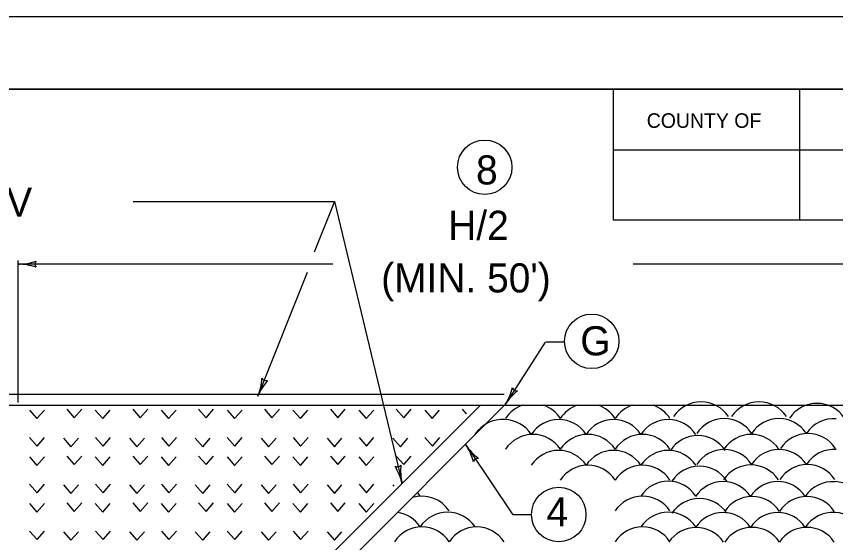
# Model space of a CAD drawing. Extents: x 1000 to 1036.3, y 1000 to 1022.
# Drawn here: x 1027.55 to 1033.18, y 1018.38 to 1022 of the extents above; entities that cross this region are included whole.
import ezdxf

# ---------------------------------------------------------------- set-up
doc = ezdxf.new("R2010")
doc.units = 0
for name, color, linetype in [('1', 7, 'Continuous'), ('10', 7, 'Continuous'), ('11', 7, 'Continuous'), ('5', 7, 'Continuous'), ('Level 51', 7, 'Continuous'), ('Level 53', 7, 'Continuous')]:
    doc.layers.add(name, color=color, linetype=linetype)

msp = doc.modelspace()

# ---------------------------------------------------------------- linework, layer by layer
at = {"layer": '1'}
for p, q in [((1028.3478, 1020.7279), (1029.7327, 1020.7279)), ((1029.7326, 1020.7279), (1029.5932, 1020.3792)), ((1029.7326, 1020.7279), (1030.1938, 1018.802)), ((1027.5558, 1020.322), (1027.5558, 1019.3474)), ((1029.7206, 1020.2971), (1027.5558, 1020.2971)), ((1033.7931, 1020.2971), (1031.7845, 1020.2971)), ((1029.5448, 1020.24), (1029.217, 1019.4204)), ((1031.1792, 1019.7607), (1030.9394, 1019.3863)), ((1031.3082, 1019.7622), (1031.1832, 1019.7622)), ((1026.4266, 1019.4047), (1030.8971, 1019.4047)), ((1026.2274, 1019.3275), (1035.2729, 1019.3275)), ((1030.7307, 1019.3241), (1027.463, 1016.0564)), ((1030.8999, 1019.3275), (1027.5459, 1015.9735)), ((1030.9605, 1018.5736), (1030.6672, 1019.0127)), ((1030.9605, 1018.5769), (1031.0855, 1018.5769))]:
    msp.add_line(p, q, dxfattribs=at)
for centre in [(1030.7639, 1020.9633), (1031.4992, 1019.767), (1031.2727, 1018.5769)]:
    msp.add_circle(centre, 0.1872, dxfattribs=at)
for centre, radius, start, end in [((1027.5558, 1020.6881), 0.3909, 270, 288.6688), ((1027.7045, 1020.2971), 0.0313, 138.7746, 220.8913), ((1027.5558, 1020.6881), 0.3909, 269.9878, 270), ((1027.5558, 1019.9062), 0.3909, 71.3472, 89.9939), ((1028.8434, 1019.5366), 0.3909, 338.0097, 356.6784), ((1029.5684, 1019.2438), 0.3909, 139.3568, 158.0035), ((1029.2616, 1019.528), 0.0313, 206.7843, 288.9009), ((1030.5757, 1019.5436), 0.3909, 327.3583, 346.0271), ((1031.2341, 1019.1219), 0.3909, 128.7055, 147.3522), ((1030.9851, 1019.4579), 0.0313, 196.1329, 278.2496), ((1028.8434, 1019.5366), 0.3909, 337.9974, 338.0097), ((1030.5757, 1019.5436), 0.3909, 327.3461, 327.3583), ((1030.9598, 1019.272), 0.3909, 213.733, 213.7452), ((1030.9598, 1019.272), 0.3909, 213.7452, 232.414), ((1030.3097, 1018.8377), 0.3909, 15.0924, 33.7391), ((1030.7173, 1018.9312), 0.0313, 82.5198, 164.6365), ((1030.163, 1018.9356), 0.0313, 241.3938, 323.5105), ((1029.8139, 1018.7051), 0.3909, 12.6192, 31.288), ((1030.5769, 1018.876), 0.3909, 173.9663, 192.6131), ((1029.8139, 1018.7051), 0.3909, 12.607, 12.6192)]:
    msp.add_arc(centre, radius, start, end, dxfattribs=at)
at = {"layer": '10'}
for p, q in [((1000, 1022), (1036, 1022)), ((1007, 1021.5), (1035.5, 1021.5))]:
    msp.add_line(p, q, dxfattribs=at)
at = {"layer": '11'}
for p, q in [((1027.6355, 1019.2951), (1027.6869, 1019.2361)), ((1027.6869, 1019.2361), (1027.7383, 1019.2951)), ((1027.8927, 1019.3001), (1027.9441, 1019.2411)), ((1027.9441, 1019.2411), (1027.9955, 1019.3001)), ((1028.0881, 1019.2951), (1028.1396, 1019.2361)), ((1028.1396, 1019.2361), (1028.191, 1019.2951)), ((1028.3454, 1019.3001), (1028.3968, 1019.2411)), ((1028.3968, 1019.2411), (1028.4481, 1019.3001)), ((1028.5408, 1019.2951), (1028.5922, 1019.2361)), ((1028.5922, 1019.2361), (1028.6436, 1019.2951)), ((1028.7981, 1019.3001), (1028.8495, 1019.2411)), ((1028.8495, 1019.2411), (1028.9008, 1019.3001)), ((1028.9935, 1019.2951), (1029.0449, 1019.2361)), ((1029.0449, 1019.2361), (1029.0963, 1019.2951)), ((1029.2507, 1019.3001), (1029.3021, 1019.2411)), ((1029.3021, 1019.2411), (1029.3535, 1019.3001)), ((1029.4461, 1019.2951), (1029.4976, 1019.2361)), ((1029.4976, 1019.2361), (1029.549, 1019.2951)), ((1029.7034, 1019.3001), (1029.7548, 1019.2411)), ((1029.7548, 1019.2411), (1029.8061, 1019.3001)), ((1029.8988, 1019.2951), (1029.9502, 1019.2361)), ((1029.9502, 1019.2361), (1030.0016, 1019.2951)), ((1030.1561, 1019.3001), (1030.2075, 1019.2411)), ((1030.2075, 1019.2411), (1030.2588, 1019.3001)), ((1030.3515, 1019.2951), (1030.4029, 1019.2361)), ((1030.4029, 1019.2361), (1030.4543, 1019.2951)), ((1030.6087, 1019.3001), (1030.6358, 1019.2691)), ((1027.6371, 1019.1061), (1027.6884, 1019.0472)), ((1027.6884, 1019.0472), (1027.7398, 1019.1061)), ((1027.8698, 1019.102), (1027.9212, 1019.043)), ((1027.9212, 1019.043), (1027.9726, 1019.102)), ((1028.0897, 1019.1061), (1028.1411, 1019.0472)), ((1028.1411, 1019.0472), (1028.1925, 1019.1061)), ((1028.3225, 1019.102), (1028.3739, 1019.043)), ((1028.3739, 1019.043), (1028.4252, 1019.102)), ((1028.5424, 1019.1061), (1028.5937, 1019.0472)), ((1028.5937, 1019.0472), (1028.6451, 1019.1061)), ((1028.7751, 1019.102), (1028.8266, 1019.043)), ((1028.8266, 1019.043), (1028.8779, 1019.102)), ((1028.9951, 1019.1061), (1029.0464, 1019.0472)), ((1029.0464, 1019.0472), (1029.0978, 1019.1061)), ((1029.2278, 1019.102), (1029.2792, 1019.043)), ((1029.2792, 1019.043), (1029.3306, 1019.102)), ((1029.4477, 1019.1061), (1029.4991, 1019.0472)), ((1029.4991, 1019.0472), (1029.5505, 1019.1061)), ((1029.6805, 1019.102), (1029.7319, 1019.043)), ((1029.7319, 1019.043), (1029.7832, 1019.102)), ((1029.9004, 1019.1061), (1029.9517, 1019.0472)), ((1029.9517, 1019.0472), (1030.0031, 1019.1061)), ((1030.1331, 1019.102), (1030.1846, 1019.043)), ((1030.1846, 1019.043), (1030.2359, 1019.102)), ((1030.3531, 1019.1061), (1030.4044, 1019.0472)), ((1030.4044, 1019.0472), (1030.4558, 1019.1061)), ((1027.6355, 1018.9735), (1027.6869, 1018.9146)), ((1027.6869, 1018.9146), (1027.7383, 1018.9735)), ((1027.8927, 1018.9786), (1027.9441, 1018.9196)), ((1027.9441, 1018.9196), (1027.9955, 1018.9786)), ((1028.0881, 1018.9735), (1028.1396, 1018.9146)), ((1028.1396, 1018.9146), (1028.191, 1018.9735)), ((1028.3454, 1018.9786), (1028.3968, 1018.9196)), ((1028.3968, 1018.9196), (1028.4481, 1018.9786)), ((1028.5408, 1018.9735), (1028.5922, 1018.9146)), ((1028.5922, 1018.9146), (1028.6436, 1018.9735)), ((1028.7981, 1018.9786), (1028.8495, 1018.9196)), ((1028.8495, 1018.9196), (1028.9008, 1018.9786)), ((1028.9935, 1018.9735), (1029.0449, 1018.9146)), ((1029.0449, 1018.9146), (1029.0963, 1018.9735)), ((1029.2507, 1018.9786), (1029.3021, 1018.9196)), ((1029.3021, 1018.9196), (1029.3535, 1018.9786)), ((1029.4461, 1018.9735), (1029.4976, 1018.9146)), ((1029.4976, 1018.9146), (1029.549, 1018.9735)), ((1029.7034, 1018.9786), (1029.7548, 1018.9196)), ((1029.7548, 1018.9196), (1029.8061, 1018.9786)), ((1029.8988, 1018.9735), (1029.9502, 1018.9146)), ((1029.9502, 1018.9146), (1030.0016, 1018.9735)), ((1030.1561, 1018.9786), (1030.2075, 1018.9196)), ((1030.2075, 1018.9196), (1030.2588, 1018.9786)), ((1027.6371, 1018.7846), (1027.6884, 1018.7256)), ((1027.6884, 1018.7256), (1027.7398, 1018.7846)), ((1028.0897, 1018.7846), (1028.1411, 1018.7256)), ((1028.1411, 1018.7256), (1028.1925, 1018.7846)), ((1028.5424, 1018.7846), (1028.5937, 1018.7256)), ((1028.5937, 1018.7256), (1028.6451, 1018.7846)), ((1028.9951, 1018.7846), (1029.0464, 1018.7256)), ((1029.0464, 1018.7256), (1029.0978, 1018.7846)), ((1029.4477, 1018.7846), (1029.4991, 1018.7256)), ((1029.4991, 1018.7256), (1029.5505, 1018.7846)), ((1029.9004, 1018.7846), (1029.9517, 1018.7256)), ((1029.9517, 1018.7256), (1030.0031, 1018.7846)), ((1027.8698, 1018.7804), (1027.9212, 1018.7214)), ((1027.9212, 1018.7214), (1027.9726, 1018.7804)), ((1028.3225, 1018.7804), (1028.3739, 1018.7214)), ((1028.3739, 1018.7214), (1028.4252, 1018.7804)), ((1028.7751, 1018.7804), (1028.8266, 1018.7214)), ((1028.8266, 1018.7214), (1028.8779, 1018.7804)), ((1029.2278, 1018.7804), (1029.2792, 1018.7214)), ((1029.2792, 1018.7214), (1029.3306, 1018.7804)), ((1029.6805, 1018.7804), (1029.7319, 1018.7214)), ((1029.7319, 1018.7214), (1029.7832, 1018.7804)), ((1030.1331, 1018.7804), (1030.14, 1018.7725)), ((1027.6355, 1018.6519), (1027.6869, 1018.593)), ((1027.6869, 1018.593), (1027.7383, 1018.6519)), ((1027.8927, 1018.657), (1027.9441, 1018.598)), ((1027.9441, 1018.598), (1027.9955, 1018.657)), ((1028.0881, 1018.6519), (1028.1396, 1018.593)), ((1028.1396, 1018.593), (1028.191, 1018.6519)), ((1028.3454, 1018.657), (1028.3968, 1018.598)), ((1028.3968, 1018.598), (1028.4481, 1018.657)), ((1028.5408, 1018.6519), (1028.5922, 1018.593)), ((1028.5922, 1018.593), (1028.6436, 1018.6519)), ((1028.7981, 1018.657), (1028.8495, 1018.598)), ((1028.8495, 1018.598), (1028.9008, 1018.657)), ((1028.9935, 1018.6519), (1029.0449, 1018.593)), ((1029.0449, 1018.593), (1029.0963, 1018.6519)), ((1029.2507, 1018.657), (1029.3021, 1018.598)), ((1029.3021, 1018.598), (1029.3535, 1018.657)), ((1029.4461, 1018.6519), (1029.4976, 1018.593)), ((1029.4976, 1018.593), (1029.549, 1018.6519)), ((1029.7034, 1018.657), (1029.7548, 1018.598)), ((1029.7548, 1018.598), (1029.8061, 1018.657)), ((1029.8988, 1018.6519), (1029.9502, 1018.593)), ((1029.9502, 1018.593), (1030.0016, 1018.6519)), ((1027.6371, 1018.463), (1027.6884, 1018.4041)), ((1027.6884, 1018.4041), (1027.7398, 1018.463)), ((1027.8698, 1018.4588), (1027.9212, 1018.3998)), ((1027.9212, 1018.3998), (1027.9726, 1018.4588)), ((1028.0897, 1018.463), (1028.1411, 1018.4041)), ((1028.1411, 1018.4041), (1028.1925, 1018.463)), ((1028.3225, 1018.4588), (1028.3739, 1018.3998)), ((1028.3739, 1018.3998), (1028.4252, 1018.4588)), ((1028.5424, 1018.463), (1028.5937, 1018.4041)), ((1028.5937, 1018.4041), (1028.6451, 1018.463)), ((1028.7751, 1018.4588), (1028.8266, 1018.3998)), ((1028.8266, 1018.3998), (1028.8779, 1018.4588)), ((1028.9951, 1018.463), (1029.0464, 1018.4041)), ((1029.0464, 1018.4041), (1029.0978, 1018.463)), ((1029.2278, 1018.4588), (1029.2792, 1018.3998)), ((1029.2792, 1018.3998), (1029.3306, 1018.4588)), ((1029.4477, 1018.463), (1029.4991, 1018.4041)), ((1029.4991, 1018.4041), (1029.5505, 1018.463)), ((1029.6805, 1018.4588), (1029.7319, 1018.3998)), ((1029.7319, 1018.3998), (1029.7832, 1018.4588))]:
    msp.add_line(p, q, dxfattribs=at)
msp.add_lwpolyline([(1007, 1000.5), (1035.5, 1000.5), (1035.5, 1021.5), (1007, 1021.5)], close=True, dxfattribs=at)
msp.add_lwpolyline([(1007, 1000.5), (1035.5, 1000.5), (1035.5, 1021.5), (1007, 1021.5)], close=True, dxfattribs=at)
msp.add_lwpolyline([(1007, 1000.5), (1035.5, 1000.5), (1035.5, 1021.5), (1007, 1021.5)], close=True, dxfattribs=at)
msp.add_lwpolyline([(1007, 1000.5), (1035.5, 1000.5), (1035.5, 1021.5), (1007, 1021.5)], close=True, dxfattribs=at)
at = {"layer": '5'}
for centre, start, end in [((1032.2504, 1019.1267), 33.1386, 146.8614), ((1032.649, 1019.1267), 33.1386, 146.8614), ((1031.0955, 1019.1144), 108.6782, 146.8614), ((1031.0955, 1019.1144), 33.1386, 71.3218), ((1031.472, 1019.1144), 108.6782, 146.8614), ((1031.472, 1019.1144), 33.1386, 71.3218), ((1031.8485, 1019.1144), 108.6782, 146.8614), ((1031.8485, 1019.1144), 33.1386, 71.3218), ((1033.0475, 1019.1157), 33.1386, 146.8614), ((1032.4096, 1019.0107), 33.1386, 146.8614), ((1032.7861, 1019.0107), 33.1386, 146.8614), ((1033.1626, 1019.0107), 85.7476, 146.8614), ((1030.8855, 1019.0045), 85.7476, 146.8614), ((1030.896, 1019.0045), 33.1386, 88.4378), ((1031.2725, 1019.0045), 33.1386, 146.8614), ((1031.649, 1019.0045), 33.1386, 146.8614), ((1032.0255, 1019.0045), 33.1386, 146.8614), ((1031.0955, 1018.9024), 33.1386, 146.8614), ((1031.472, 1018.9024), 33.1386, 146.8614), ((1031.8485, 1018.9024), 33.1386, 146.8614), ((1032.5964, 1018.9025), 33.1386, 146.8614), ((1032.9856, 1018.9086), 33.1386, 146.8614), ((1032.2282, 1018.8942), 33.1386, 146.8614), ((1031.2725, 1018.7925), 33.1386, 146.8614), ((1031.649, 1018.7925), 33.1386, 146.8614), ((1032.0255, 1018.7925), 33.1386, 146.8614), ((1032.4096, 1018.7987), 33.1386, 146.8614), ((1032.7861, 1018.7987), 33.1386, 146.8614), ((1033.1626, 1018.7987), 85.7476, 146.8614), ((1031.472, 1018.6904), 33.1386, 146.8614), ((1031.8485, 1018.6904), 33.1386, 146.8614), ((1032.2393, 1018.6839), 33.1386, 146.8614), ((1032.5936, 1018.6922), 33.1386, 146.8614), ((1032.9811, 1018.6949), 33.1386, 146.8614), ((1032.0255, 1018.5805), 33.1386, 146.8614), ((1032.4018, 1018.5778), 33.1386, 146.8614), ((1032.7783, 1018.5778), 33.1386, 146.8614), ((1033.1548, 1018.5778), 85.7476, 146.8614), ((1033.1653, 1018.5778), 33.1386, 88.4378), ((1030.1325, 1018.5805), 33.1386, 41.3252), ((1030.332, 1018.4784), 33.1386, 107.1069), ((1031.8485, 1018.4784), 33.1386, 146.8614), ((1032.2393, 1018.4624), 33.1386, 146.8614), ((1032.6013, 1018.4757), 33.1386, 146.8614), ((1032.9778, 1018.4757), 33.1386, 146.8614), ((1030.1325, 1018.3685), 33.1386, 82.0246), ((1030.509, 1018.3685), 33.1386, 146.8614), ((1032.0255, 1018.3685), 33.1386, 146.8614), ((1032.4018, 1018.3658), 33.1386, 146.8614), ((1032.7783, 1018.3658), 33.1386, 146.8614), ((1033.1548, 1018.3658), 85.7476, 146.8614), ((1033.1653, 1018.3658), 33.1386, 88.4378), ((1030.332, 1018.2664), 33.1386, 146.8614), ((1030.7085, 1018.2664), 33.1386, 146.8614), ((1031.8485, 1018.2664), 33.1386, 146.8614), ((1032.2172, 1018.2631), 33.1386, 146.8614), ((1032.6013, 1018.2637), 33.1386, 146.8614), ((1032.9778, 1018.2637), 33.1386, 146.8614)]:
    msp.add_arc(centre, 0.225, start, end, dxfattribs=at)
at = {"layer": 'Level 51'}
for p, q in [((1031.65, 1021.5), (1031.5353, 1021.5)), ((1031.65, 1020.6), (1031.65, 1021.5)), ((1032.93, 1020.6), (1032.93, 1021.5)), ((1035.5, 1021.0807), (1031.65, 1021.0807)), ((1035.5, 1020.6), (1031.65, 1020.6))]:
    msp.add_line(p, q, dxfattribs=at)
at = {"layer": 'Level 53'}
msp.add_line((1031.65, 1020.6), (1031.65, 1021.5), dxfattribs=at)

# ---------------------------------------------------------------- texts
at = {"layer": '1'}
for s, p in [('8', (1030.7044, 1020.845)), ('GEOTEXTILE FABRIC, TYPE IV', (1023.7462, 1020.6241)), ('H/2', (1030.5132, 1020.4643)), ("(MIN. 50')", (1030.0524, 1020.1029)), ('G', (1031.4208, 1019.6706)), ('4', (1031.1885, 1018.4952))]:
    msp.add_text(s, height=0.2, dxfattribs=at).set_placement(p)
at = {"layer": 'Level 51'}
msp.add_text('COUNTY OF', height=0.1, dxfattribs=at).set_placement((1031.8773, 1021.234))

doc.saveas('drawing.dxf')
